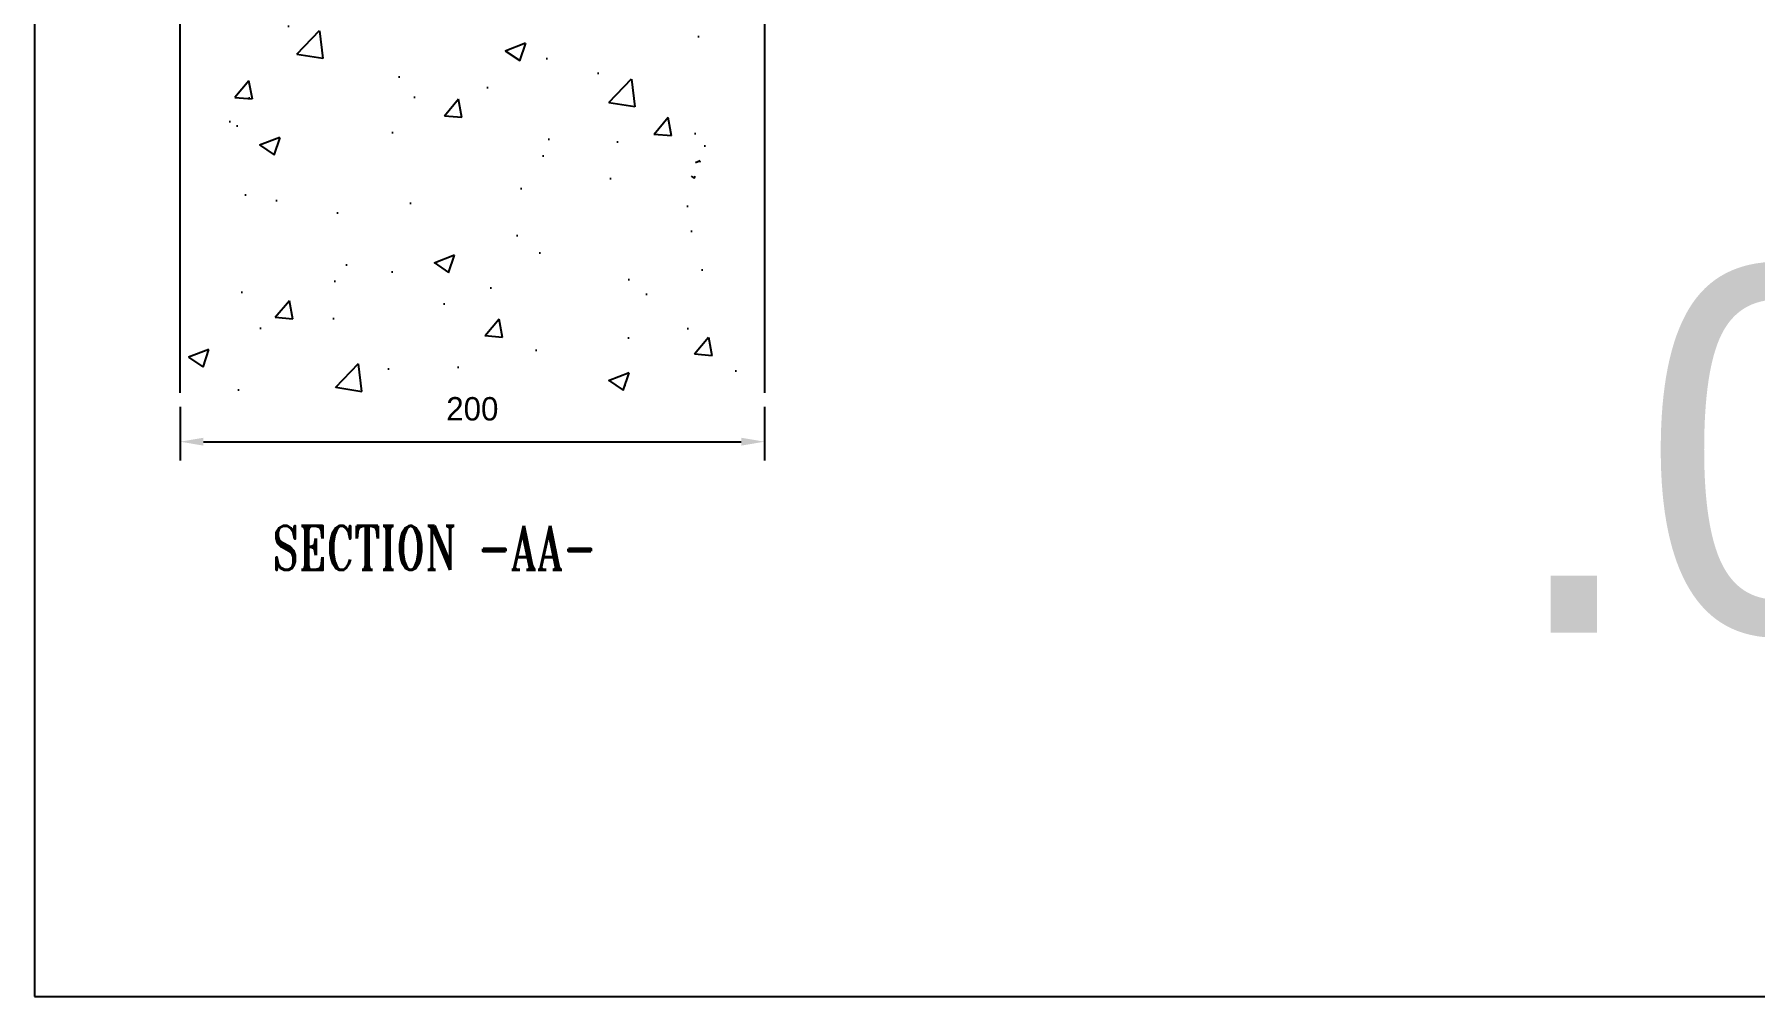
# Model space of a CAD drawing. Header units: millimetres. Extents: x 128.98 to 130.52, y 96.54 to 97.67.
# Drawn here: x 128.976 to 129.565, y 96.541 to 96.87 of the extents above; entities that cross this region are included whole.
import ezdxf

# ---------------------------------------------------------------- set-up
doc = ezdxf.new("R2010")
doc.units = ezdxf.units.MM
doc.styles.add('2', font='SCRIPTC.SHX', dxfattribs={"height": 0.2})
doc.styles.add('ROMANS', font='romans')
doc.styles.add('ROMANT', font='romant.shx', dxfattribs={"width": 0.7})
doc.dimstyles.get("Standard").update_dxf_attribs({"dimscale": 75, "dimtxt": 0.1, "dimasz": 0.1, "dimexe": 0.08, "dimexo": 0.06, "dimgap": 0.09, "dimtad": 1, "dimtih": 1, "dimtoh": 1, "dimzin": 0, "dimdsep": 46, "dimtxsty": 'Standard', "dimcen": 0.01, "dimclrd": 7, "dimclre": 7, "dimclrt": 7, "dimadec": 0, "dimazin": 0, "dimtfac": 1.8, "dimtofl": 0, "dimtmove": 2, "dimatfit": 3, "dimfxl": 0, "dimtolj": 1, "dimtzin": 0, "dimarcsym": 0})

# ---------------------------------------------------------------- blocks, each defined once
blk = doc.blocks.new('*D31')
at = {"color": 5, "linetype": 'ByBlock'}
for p, q in [((-10089.38, -4201.7), (-10089.38, -4210.88)), ((-9989.38, -4201.7), (-9989.38, -4210.88)), ((-10085.38, -4207.68), (-9993.38, -4207.68))]:
    blk.add_line(p, q, dxfattribs=at)
for points in [[(-10085.38, -4207.01), (-10085.38, -4208.35), (-10089.38, -4207.68)], [(-9993.38, -4207.01), (-9993.38, -4208.35), (-9989.38, -4207.68)]]:
    blk.add_solid(points, dxfattribs=at)
at = {"layer": 'DEFPOINTS', "color": 0, "linetype": 'ByBlock'}
for p in [(-10089.38, -4199.3), (-9989.38, -4199.3), (-9989.38, -4207.68)]:
    blk.add_point(p, dxfattribs=at)
at = {"color": 5, "linetype": 'ByBlock', "insert": (-10039.38, -4202.08), "char_height": 4, "attachment_point": 5}
blk.add_mtext('\\A1;200', dxfattribs=at)
blk = doc.blocks.new('A$C37A309A2')
at = {"insert": (0, 2.5), "char_height": 2.5, "width": 8.0741, "attachment_point": 1}
blk.add_mtext('.05', dxfattribs=at)
blk = doc.blocks.new('A$C2DF10163')
h = blk.add_hatch()
h.set_pattern_fill('AR-CONC', color=256, scale=5, style=0)
h.set_pattern_definition([(50, (5093.468, 2189.86), (35.86301, -3.1376), [3.75, -41.25]), (355, (5093.47, 2189.86), (-6.93757, 37.6096), [3, -33]), (100.4514, (5096.457, 2189.598), (28.92547, 34.47198), [3.187, -35.0571]), (46.1842, (5093.47, 2199.86), (53.36205, -8.27595), [5.625, -61.875]), (96.6356, (5097.915, 2199.17), (46.73314, 48.7059), [4.7805, -52.58565]), (351.1842, (5093.47, 2199.86), (46.7331, 48.70593), [4.5, -49.5]), (21, (5098.468, 2197.36), (29.84535, -20.13094), [3.75, -41.25]), (326, (5098.47, 2197.36), (12.16577, 36.2575), [3, -33]), (71.4514, (5100.955, 2195.68), (42.01113, 16.12652), [3.187, -35.0571]), (37.5, (5093.468, 2189.859), (0.607993, 16.644693), [0, -32.6, 0, -33.5, 0, -33.125]), (7.5, (5093.468, 2189.859), (13.153477, 19.720586), [0, -19.1, 0, -31.85, 0, -12.625]), (327.5, (5082.318, 2189.859), (26.691122, -1.127744), [0, -12.5, 0, -39, 0, -51.75]), (317.5, (5077.318, 2189.86), (29.15931, 5.00525), [0, -16.25, 0, -25.9, 0, -36.75])])
h.paths.add_polyline_path([(24.912, 191.871), (24.912, 183.059), (124.912, 183.059), (124.912, 191.871)])
h.paths.add_polyline_path([(24.912, 180.684), (24.912, 143.059), (124.912, 143.059), (124.912, 180.684)])
h.paths.add_polyline_path([(24.912, 140.684), (24.912, 131.871), (24.912, 103.659), (124.912, 103.659), (124.912, 140.684)])
blk.add_lwpolyline([(0, 0.36), (770, 0.36), (770, 565.36), (0, 565.36)], close=True)
blk.add_lwpolyline([(24.912, 103.659), (24.912, 191.871), (124.912, 191.871), (124.912, 103.659)])
at = {"color": 4, "style": 'ROMANT', "width": 0.7}
blk.add_text('SECTION -AA-', height=7.5, dxfattribs=at).set_placement((40.74, 73.355))
for tag, p, style in [('ROSY', (683.087, 14.827), '2'), ('30/10/02', (715.706, 4.642), 'ROMANS')]:
    blk.add_attdef(tag, p, '', height=2.88, dxfattribs=dict(style=style))
dim = blk.add_aligned_dim(p1=(24.912, 103.659), p2=(124.912, 103.659), distance=-8.385, text='200', dimstyle='Standard', override={"dimscale": 40, "dimclrd": 5, "dimclre": 5, "dimclrt": 5})
dim.commit()
dim.dimension.update_dxf_attribs({"geometry": '*D31', "text_midpoint": (74.912, 100.873), "insert": (10114.295, 4302.954)})

msp = doc.modelspace()

# ---------------------------------------------------------------- block references
for name, p, xscale, yscale, zscale in [('A$C2DF10163', (128.97633, 96.54007), 0.002, 0.002, 0.002), ('A$C37A309A2', (129.47978, 96.66533), 0.05, 0.05, 0.05)]:
    msp.add_blockref(name, p, dxfattribs=dict(xscale=xscale, yscale=yscale, zscale=zscale))

doc.saveas('drawing.dxf')
